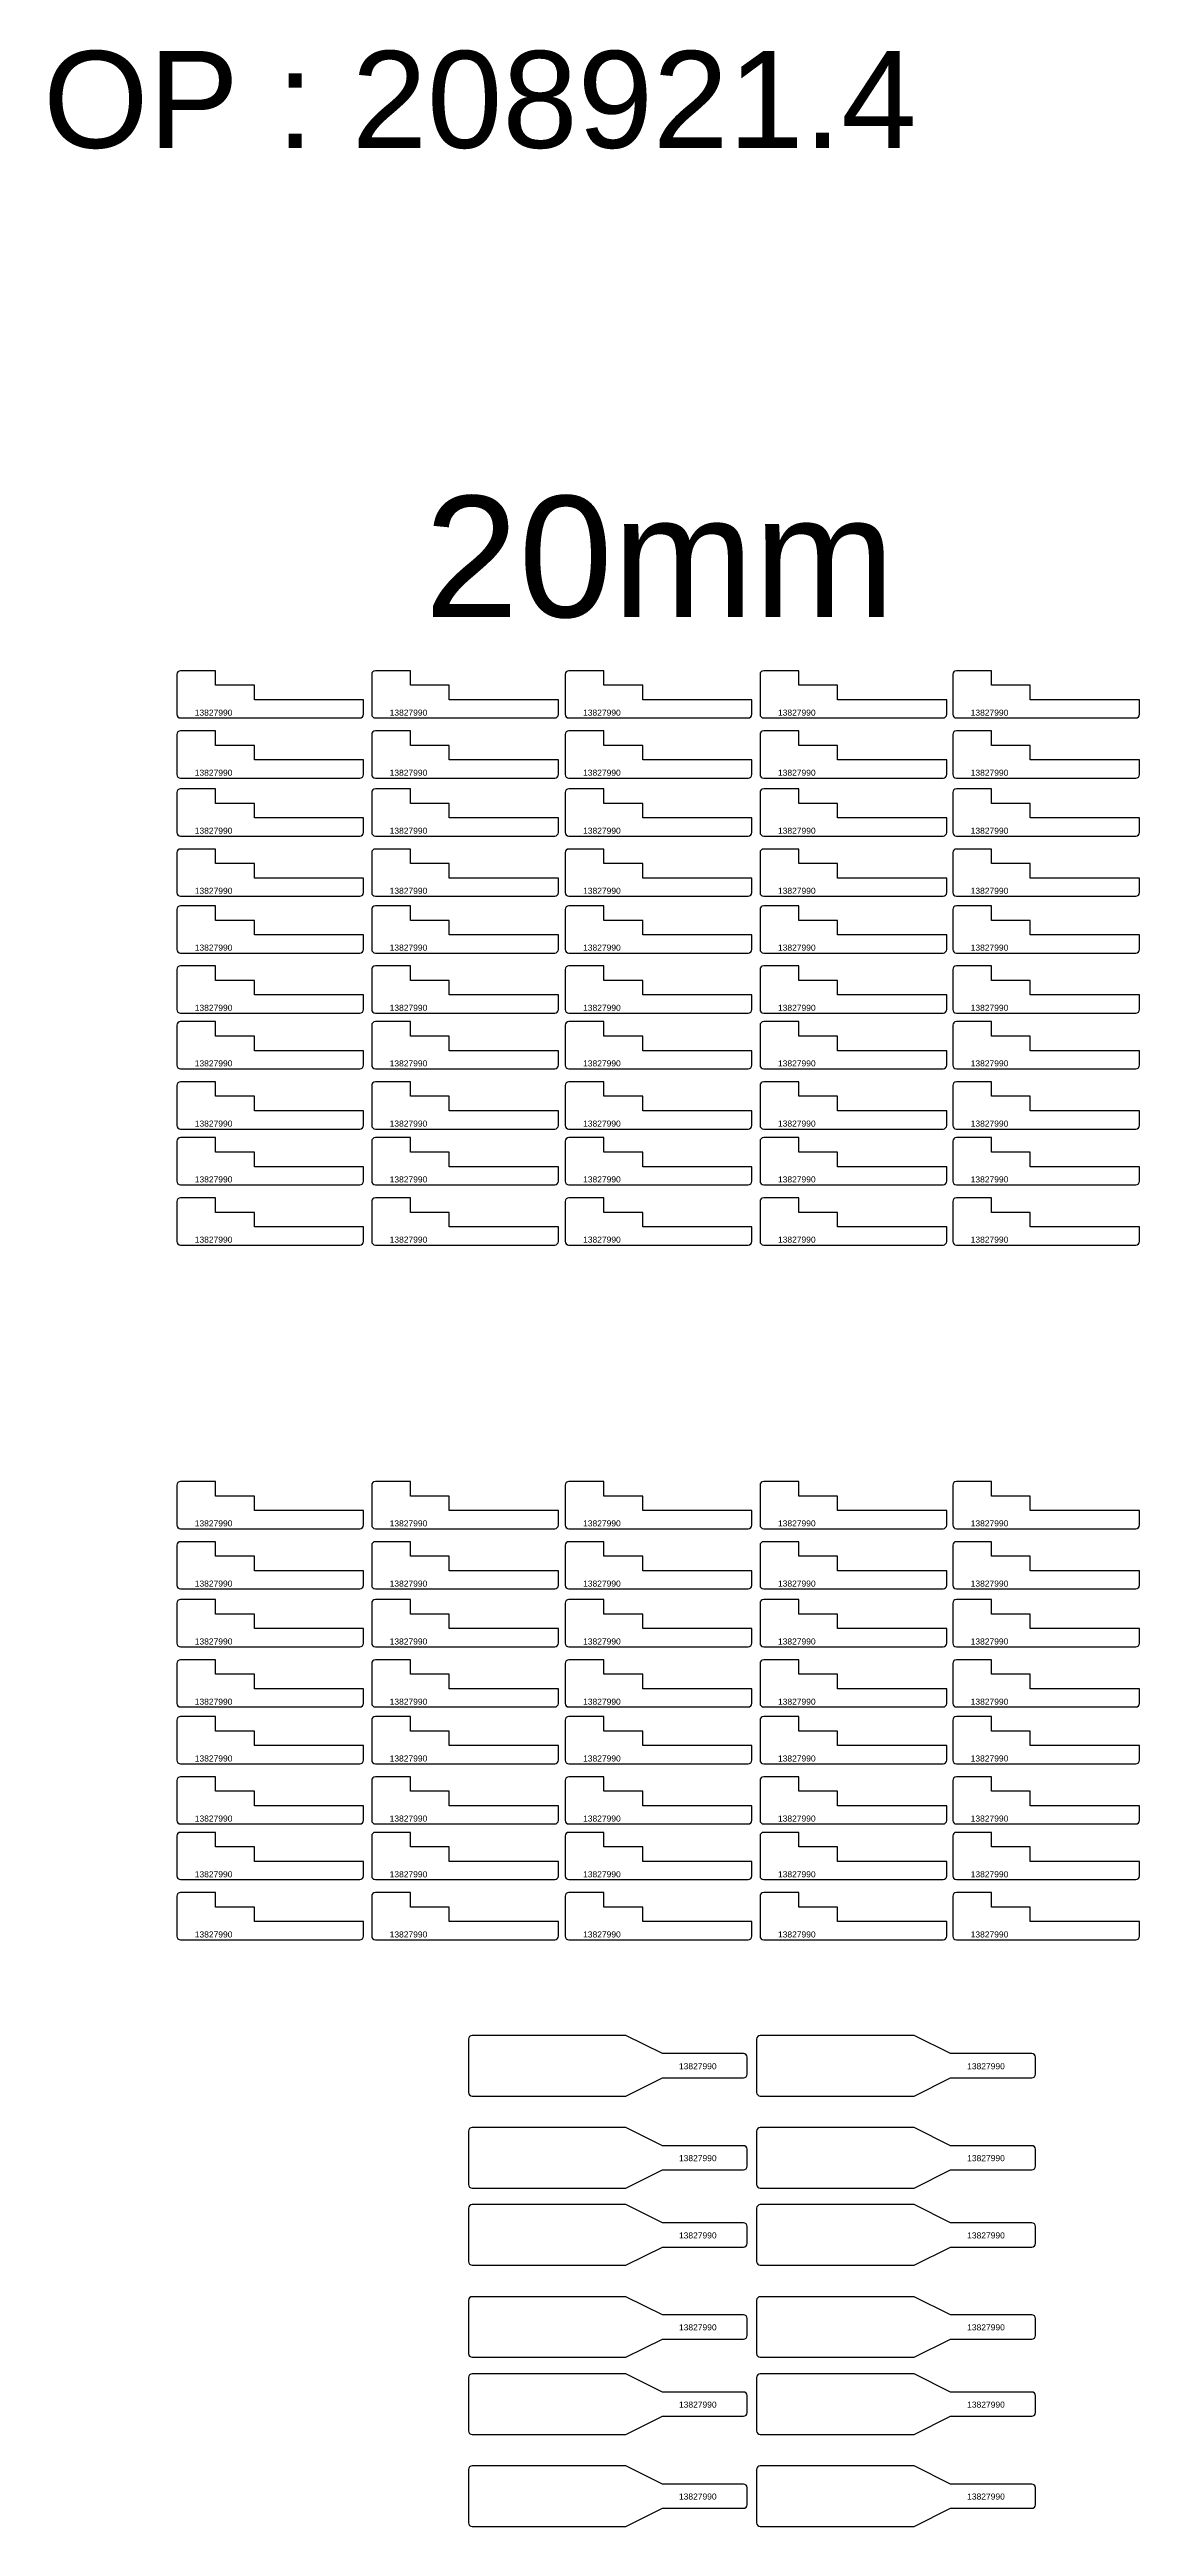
# Model space of a CAD drawing. Header units: millimetres. Extents: x 1349 to 5846, y -1703 to 1001.
# Drawn here: x 3777 to 4676, y -1045 to 1000 of the extents above; entities that cross this region are included whole.
import ezdxf

# ---------------------------------------------------------------- set-up
doc = ezdxf.new("R2010")
doc.units = ezdxf.units.MM
doc.layers.add('Des.', color=7, linetype='Continuous')
doc.layers.add('Texto', color=3, linetype='Continuous')
doc.styles.get("Standard").update_dxf_attribs({"font": 'arial.ttf'})

msp = doc.modelspace()

# ---------------------------------------------------------------- linework, layer by layer
for points in [[(4349.8, -654.2), (4282.8, -654.2), (4252.8, -639.2), (4125.8, -639.2, 0.414214), (4122.8, -642.2), (4122.8, -686.2, 0.414214), (4125.8, -689.2), (4252.8, -689.2), (4282.8, -674.2), (4349.8, -674.2, 0.414214), (4352.8, -671.2), (4352.8, -657.2, 0.414214)], [(4587.6, -654.2), (4520.6, -654.2), (4490.6, -639.2), (4363.6, -639.2, 0.414214), (4360.6, -642.2), (4360.6, -686.2, 0.414214), (4363.6, -689.2), (4490.6, -689.2), (4520.6, -674.2), (4587.6, -674.2, 0.414214), (4590.6, -671.2), (4590.6, -657.2, 0.414214)], [(4349.8, -730.2), (4282.8, -730.2), (4252.8, -715.2), (4125.8, -715.2, 0.414214), (4122.8, -718.2), (4122.8, -762.2, 0.414214), (4125.8, -765.2), (4252.8, -765.2), (4282.8, -750.2), (4349.8, -750.2, 0.414214), (4352.8, -747.2), (4352.8, -733.2, 0.414214)], [(4587.6, -730.2), (4520.6, -730.2), (4490.6, -715.2), (4363.6, -715.2, 0.414214), (4360.6, -718.2), (4360.6, -762.2, 0.414214), (4363.6, -765.2), (4490.6, -765.2), (4520.6, -750.2), (4587.6, -750.2, 0.414214), (4590.6, -747.2), (4590.6, -733.2, 0.414214)], [(4349.8, -793.9), (4282.8, -793.9), (4252.8, -778.9), (4125.8, -778.9, 0.414214), (4122.8, -781.9), (4122.8, -825.9, 0.414214), (4125.8, -828.9), (4252.8, -828.9), (4282.8, -813.9), (4349.8, -813.9, 0.414214), (4352.8, -810.9), (4352.8, -796.9, 0.414214)], [(4587.6, -793.9), (4520.6, -793.9), (4490.6, -778.9), (4363.6, -778.9, 0.414214), (4360.6, -781.9), (4360.6, -825.9, 0.414214), (4363.6, -828.9), (4490.6, -828.9), (4520.6, -813.9), (4587.6, -813.9, 0.414214), (4590.6, -810.9), (4590.6, -796.9, 0.414214)], [(4349.8, -869.9), (4282.8, -869.9), (4252.8, -854.9), (4125.8, -854.9, 0.414214), (4122.8, -857.9), (4122.8, -901.9, 0.414214), (4125.8, -904.9), (4252.8, -904.9), (4282.8, -889.9), (4349.8, -889.9, 0.414214), (4352.8, -886.9), (4352.8, -872.9, 0.414214)], [(4587.6, -869.9), (4520.6, -869.9), (4490.6, -854.9), (4363.6, -854.9, 0.414214), (4360.6, -857.9), (4360.6, -901.9, 0.414214), (4363.6, -904.9), (4490.6, -904.9), (4520.6, -889.9), (4587.6, -889.9, 0.414214), (4590.6, -886.9), (4590.6, -872.9, 0.414214)], [(4349.8, -933.6), (4282.8, -933.6), (4252.8, -918.6), (4125.8, -918.6, 0.414214), (4122.8, -921.6), (4122.8, -965.6, 0.414214), (4125.8, -968.6), (4252.8, -968.6), (4282.8, -953.6), (4349.8, -953.6, 0.414214), (4352.8, -950.6), (4352.8, -936.6, 0.414214)], [(4587.6, -933.6), (4520.6, -933.6), (4490.6, -918.6), (4363.6, -918.6, 0.414214), (4360.6, -921.6), (4360.6, -965.6, 0.414214), (4363.6, -968.6), (4490.6, -968.6), (4520.6, -953.6), (4587.6, -953.6, 0.414214), (4590.6, -950.6), (4590.6, -936.6, 0.414214)], [(4349.8, -1009.6), (4282.8, -1009.6), (4252.8, -994.6), (4125.8, -994.6, 0.414214), (4122.8, -997.6), (4122.8, -1041.6, 0.414214), (4125.8, -1044.6), (4252.8, -1044.6), (4282.8, -1029.6), (4349.8, -1029.6, 0.414214), (4352.8, -1026.6), (4352.8, -1012.6, 0.414214)], [(4587.6, -1009.6), (4520.6, -1009.6), (4490.6, -994.6), (4363.6, -994.6, 0.414214), (4360.6, -997.6), (4360.6, -1041.6, 0.414214), (4363.6, -1044.6), (4490.6, -1044.6), (4520.6, -1029.6), (4587.6, -1029.6, 0.414214), (4590.6, -1026.6), (4590.6, -1012.6, 0.414214)]]:
    msp.add_lwpolyline(points, format="xyb", close=True)
at = {"layer": 'Des.'}
for points in [[(4033.2, 448.6, 0.414214), (4036.2, 451.6), (4036.2, 463.6), (3946.2, 463.6), (3946.2, 475.6), (3914.2, 475.6), (3914.2, 487.6), (3885.2, 487.6, 0.414214), (3882.2, 484.6), (3882.2, 451.6, 0.414214), (3885.2, 448.6)], [(4194, 448.6, 0.414214), (4197, 451.6), (4197, 463.6), (4107, 463.6), (4107, 475.6), (4075, 475.6), (4075, 487.6), (4046, 487.6, 0.414214), (4043, 484.6), (4043, 451.6, 0.414214), (4046, 448.6)], [(4353.6, 448.6, 0.414214), (4356.6, 451.6), (4356.6, 463.6), (4266.6, 463.6), (4266.6, 475.6), (4234.6, 475.6), (4234.6, 487.6), (4205.6, 487.6, 0.414214), (4202.6, 484.6), (4202.6, 451.6, 0.414214), (4205.6, 448.6)], [(4514.4, 448.6, 0.414214), (4517.4, 451.6), (4517.4, 463.6), (4427.4, 463.6), (4427.4, 475.6), (4395.4, 475.6), (4395.4, 487.6), (4366.4, 487.6, 0.414214), (4363.4, 484.6), (4363.4, 451.6, 0.414214), (4366.4, 448.6)], [(4673.4, 448.6, 0.414214), (4676.4, 451.6), (4676.4, 463.6), (4586.4, 463.6), (4586.4, 475.6), (4554.4, 475.6), (4554.4, 487.6), (4525.4, 487.6, 0.414214), (4522.4, 484.6), (4522.4, 451.6, 0.414214), (4525.4, 448.6)], [(4033.2, 398.9, 0.414214), (4036.2, 401.9), (4036.2, 413.9), (3946.2, 413.9), (3946.2, 425.9), (3914.2, 425.9), (3914.2, 437.9), (3885.2, 437.9, 0.414214), (3882.2, 434.9), (3882.2, 401.9, 0.414214), (3885.2, 398.9)], [(4194, 398.9, 0.414214), (4197, 401.9), (4197, 413.9), (4107, 413.9), (4107, 425.9), (4075, 425.9), (4075, 437.9), (4046, 437.9, 0.414214), (4043, 434.9), (4043, 401.9, 0.414214), (4046, 398.9)], [(4353.6, 398.9, 0.414214), (4356.6, 401.9), (4356.6, 413.9), (4266.6, 413.9), (4266.6, 425.9), (4234.6, 425.9), (4234.6, 437.9), (4205.6, 437.9, 0.414214), (4202.6, 434.9), (4202.6, 401.9, 0.414214), (4205.6, 398.9)], [(4514.4, 398.9, 0.414214), (4517.4, 401.9), (4517.4, 413.9), (4427.4, 413.9), (4427.4, 425.9), (4395.4, 425.9), (4395.4, 437.9), (4366.4, 437.9, 0.414214), (4363.4, 434.9), (4363.4, 401.9, 0.414214), (4366.4, 398.9)], [(4673.4, 398.9, 0.414214), (4676.4, 401.9), (4676.4, 413.9), (4586.4, 413.9), (4586.4, 425.9), (4554.4, 425.9), (4554.4, 437.9), (4525.4, 437.9, 0.414214), (4522.4, 434.9), (4522.4, 401.9, 0.414214), (4525.4, 398.9)], [(4033.2, 351.1, 0.414214), (4036.2, 354.1), (4036.2, 366.1), (3946.2, 366.1), (3946.2, 378.1), (3914.2, 378.1), (3914.2, 390.1), (3885.2, 390.1, 0.414214), (3882.2, 387.1), (3882.2, 354.1, 0.414214), (3885.2, 351.1)], [(4194, 351.1, 0.414214), (4197, 354.1), (4197, 366.1), (4107, 366.1), (4107, 378.1), (4075, 378.1), (4075, 390.1), (4046, 390.1, 0.414214), (4043, 387.1), (4043, 354.1, 0.414214), (4046, 351.1)], [(4353.6, 351.1, 0.414214), (4356.6, 354.1), (4356.6, 366.1), (4266.6, 366.1), (4266.6, 378.1), (4234.6, 378.1), (4234.6, 390.1), (4205.6, 390.1, 0.414214), (4202.6, 387.1), (4202.6, 354.1, 0.414214), (4205.6, 351.1)], [(4514.4, 351.1, 0.414214), (4517.4, 354.1), (4517.4, 366.1), (4427.4, 366.1), (4427.4, 378.1), (4395.4, 378.1), (4395.4, 390.1), (4366.4, 390.1, 0.414214), (4363.4, 387.1), (4363.4, 354.1, 0.414214), (4366.4, 351.1)], [(4673.4, 351.1, 0.414214), (4676.4, 354.1), (4676.4, 366.1), (4586.4, 366.1), (4586.4, 378.1), (4554.4, 378.1), (4554.4, 390.1), (4525.4, 390.1, 0.414214), (4522.4, 387.1), (4522.4, 354.1, 0.414214), (4525.4, 351.1)], [(4033.2, 301.4, 0.414214), (4036.2, 304.4), (4036.2, 316.4), (3946.2, 316.4), (3946.2, 328.4), (3914.2, 328.4), (3914.2, 340.4), (3885.2, 340.4, 0.414214), (3882.2, 337.4), (3882.2, 304.4, 0.414214), (3885.2, 301.4)], [(4194, 301.4, 0.414214), (4197, 304.4), (4197, 316.4), (4107, 316.4), (4107, 328.4), (4075, 328.4), (4075, 340.4), (4046, 340.4, 0.414214), (4043, 337.4), (4043, 304.4, 0.414214), (4046, 301.4)], [(4353.6, 301.4, 0.414214), (4356.6, 304.4), (4356.6, 316.4), (4266.6, 316.4), (4266.6, 328.4), (4234.6, 328.4), (4234.6, 340.4), (4205.6, 340.4, 0.414214), (4202.6, 337.4), (4202.6, 304.4, 0.414214), (4205.6, 301.4)], [(4514.4, 301.4, 0.414214), (4517.4, 304.4), (4517.4, 316.4), (4427.4, 316.4), (4427.4, 328.4), (4395.4, 328.4), (4395.4, 340.4), (4366.4, 340.4, 0.414214), (4363.4, 337.4), (4363.4, 304.4, 0.414214), (4366.4, 301.4)], [(4673.4, 301.4, 0.414214), (4676.4, 304.4), (4676.4, 316.4), (4586.4, 316.4), (4586.4, 328.4), (4554.4, 328.4), (4554.4, 340.4), (4525.4, 340.4, 0.414214), (4522.4, 337.4), (4522.4, 304.4, 0.414214), (4525.4, 301.4)], [(4033.2, 254.5, 0.414214), (4036.2, 257.5), (4036.2, 269.5), (3946.2, 269.5), (3946.2, 281.5), (3914.2, 281.5), (3914.2, 293.5), (3885.2, 293.5, 0.414214), (3882.2, 290.5), (3882.2, 257.5, 0.414214), (3885.2, 254.5)], [(4194, 254.5, 0.414214), (4197, 257.5), (4197, 269.5), (4107, 269.5), (4107, 281.5), (4075, 281.5), (4075, 293.5), (4046, 293.5, 0.414214), (4043, 290.5), (4043, 257.5, 0.414214), (4046, 254.5)], [(4353.6, 254.5, 0.414214), (4356.6, 257.5), (4356.6, 269.5), (4266.6, 269.5), (4266.6, 281.5), (4234.6, 281.5), (4234.6, 293.5), (4205.6, 293.5, 0.414214), (4202.6, 290.5), (4202.6, 257.5, 0.414214), (4205.6, 254.5)], [(4514.4, 254.5, 0.414214), (4517.4, 257.5), (4517.4, 269.5), (4427.4, 269.5), (4427.4, 281.5), (4395.4, 281.5), (4395.4, 293.5), (4366.4, 293.5, 0.414214), (4363.4, 290.5), (4363.4, 257.5, 0.414214), (4366.4, 254.5)], [(4673.4, 254.5, 0.414214), (4676.4, 257.5), (4676.4, 269.5), (4586.4, 269.5), (4586.4, 281.5), (4554.4, 281.5), (4554.4, 293.5), (4525.4, 293.5, 0.414214), (4522.4, 290.5), (4522.4, 257.5, 0.414214), (4525.4, 254.5)], [(4033.2, 204.9, 0.414214), (4036.2, 207.9), (4036.2, 219.9), (3946.2, 219.9), (3946.2, 231.9), (3914.2, 231.9), (3914.2, 243.9), (3885.2, 243.9, 0.414214), (3882.2, 240.9), (3882.2, 207.9, 0.414214), (3885.2, 204.9)], [(4194, 204.9, 0.414214), (4197, 207.9), (4197, 219.9), (4107, 219.9), (4107, 231.9), (4075, 231.9), (4075, 243.9), (4046, 243.9, 0.414214), (4043, 240.9), (4043, 207.9, 0.414214), (4046, 204.9)], [(4353.6, 204.9, 0.414214), (4356.6, 207.9), (4356.6, 219.9), (4266.6, 219.9), (4266.6, 231.9), (4234.6, 231.9), (4234.6, 243.9), (4205.6, 243.9, 0.414214), (4202.6, 240.9), (4202.6, 207.9, 0.414214), (4205.6, 204.9)], [(4514.4, 204.9, 0.414214), (4517.4, 207.9), (4517.4, 219.9), (4427.4, 219.9), (4427.4, 231.9), (4395.4, 231.9), (4395.4, 243.9), (4366.4, 243.9, 0.414214), (4363.4, 240.9), (4363.4, 207.9, 0.414214), (4366.4, 204.9)], [(4673.4, 204.9, 0.414214), (4676.4, 207.9), (4676.4, 219.9), (4586.4, 219.9), (4586.4, 231.9), (4554.4, 231.9), (4554.4, 243.9), (4525.4, 243.9, 0.414214), (4522.4, 240.9), (4522.4, 207.9, 0.414214), (4525.4, 204.9)], [(4033.2, 158.9, 0.414214), (4036.2, 161.9), (4036.2, 173.9), (3946.2, 173.9), (3946.2, 185.9), (3914.2, 185.9), (3914.2, 197.9), (3885.2, 197.9, 0.414214), (3882.2, 194.9), (3882.2, 161.9, 0.414214), (3885.2, 158.9)], [(4194, 158.9, 0.414214), (4197, 161.9), (4197, 173.9), (4107, 173.9), (4107, 185.9), (4075, 185.9), (4075, 197.9), (4046, 197.9, 0.414214), (4043, 194.9), (4043, 161.9, 0.414214), (4046, 158.9)], [(4353.6, 158.9, 0.414214), (4356.6, 161.9), (4356.6, 173.9), (4266.6, 173.9), (4266.6, 185.9), (4234.6, 185.9), (4234.6, 197.9), (4205.6, 197.9, 0.414214), (4202.6, 194.9), (4202.6, 161.9, 0.414214), (4205.6, 158.9)], [(4514.4, 158.9, 0.414214), (4517.4, 161.9), (4517.4, 173.9), (4427.4, 173.9), (4427.4, 185.9), (4395.4, 185.9), (4395.4, 197.9), (4366.4, 197.9, 0.414214), (4363.4, 194.9), (4363.4, 161.9, 0.414214), (4366.4, 158.9)], [(4673.4, 158.9, 0.414214), (4676.4, 161.9), (4676.4, 173.9), (4586.4, 173.9), (4586.4, 185.9), (4554.4, 185.9), (4554.4, 197.9), (4525.4, 197.9, 0.414214), (4522.4, 194.9), (4522.4, 161.9, 0.414214), (4525.4, 158.9)], [(4033.2, 109.2, 0.414214), (4036.2, 112.2), (4036.2, 124.2), (3946.2, 124.2), (3946.2, 136.2), (3914.2, 136.2), (3914.2, 148.2), (3885.2, 148.2, 0.414214), (3882.2, 145.2), (3882.2, 112.2, 0.414214), (3885.2, 109.2)], [(4194, 109.2, 0.414214), (4197, 112.2), (4197, 124.2), (4107, 124.2), (4107, 136.2), (4075, 136.2), (4075, 148.2), (4046, 148.2, 0.414214), (4043, 145.2), (4043, 112.2, 0.414214), (4046, 109.2)], [(4353.6, 109.2, 0.414214), (4356.6, 112.2), (4356.6, 124.2), (4266.6, 124.2), (4266.6, 136.2), (4234.6, 136.2), (4234.6, 148.2), (4205.6, 148.2, 0.414214), (4202.6, 145.2), (4202.6, 112.2, 0.414214), (4205.6, 109.2)], [(4514.4, 109.2, 0.414214), (4517.4, 112.2), (4517.4, 124.2), (4427.4, 124.2), (4427.4, 136.2), (4395.4, 136.2), (4395.4, 148.2), (4366.4, 148.2, 0.414214), (4363.4, 145.2), (4363.4, 112.2, 0.414214), (4366.4, 109.2)], [(4673.4, 109.2, 0.414214), (4676.4, 112.2), (4676.4, 124.2), (4586.4, 124.2), (4586.4, 136.2), (4554.4, 136.2), (4554.4, 148.2), (4525.4, 148.2, 0.414214), (4522.4, 145.2), (4522.4, 112.2, 0.414214), (4525.4, 109.2)], [(4033.2, 63.1, 0.414214), (4036.2, 66.1), (4036.2, 78.1), (3946.2, 78.1), (3946.2, 90.1), (3914.2, 90.1), (3914.2, 102.1), (3885.2, 102.1, 0.414214), (3882.2, 99.1), (3882.2, 66.1, 0.414214), (3885.2, 63.1)], [(4194, 63.1, 0.414214), (4197, 66.1), (4197, 78.1), (4107, 78.1), (4107, 90.1), (4075, 90.1), (4075, 102.1), (4046, 102.1, 0.414214), (4043, 99.1), (4043, 66.1, 0.414214), (4046, 63.1)], [(4353.6, 63.1, 0.414214), (4356.6, 66.1), (4356.6, 78.1), (4266.6, 78.1), (4266.6, 90.1), (4234.6, 90.1), (4234.6, 102.1), (4205.6, 102.1, 0.414214), (4202.6, 99.1), (4202.6, 66.1, 0.414214), (4205.6, 63.1)], [(4514.4, 63.1, 0.414214), (4517.4, 66.1), (4517.4, 78.1), (4427.4, 78.1), (4427.4, 90.1), (4395.4, 90.1), (4395.4, 102.1), (4366.4, 102.1, 0.414214), (4363.4, 99.1), (4363.4, 66.1, 0.414214), (4366.4, 63.1)], [(4673.4, 63.1, 0.414214), (4676.4, 66.1), (4676.4, 78.1), (4586.4, 78.1), (4586.4, 90.1), (4554.4, 90.1), (4554.4, 102.1), (4525.4, 102.1, 0.414214), (4522.4, 99.1), (4522.4, 66.1, 0.414214), (4525.4, 63.1)], [(4033.2, 13.4, 0.414214), (4036.2, 16.4), (4036.2, 28.4), (3946.2, 28.4), (3946.2, 40.4), (3914.2, 40.4), (3914.2, 52.4), (3885.2, 52.4, 0.414214), (3882.2, 49.4), (3882.2, 16.4, 0.414214), (3885.2, 13.4)], [(4194, 13.4, 0.414214), (4197, 16.4), (4197, 28.4), (4107, 28.4), (4107, 40.4), (4075, 40.4), (4075, 52.4), (4046, 52.4, 0.414214), (4043, 49.4), (4043, 16.4, 0.414214), (4046, 13.4)], [(4353.6, 13.4, 0.414214), (4356.6, 16.4), (4356.6, 28.4), (4266.6, 28.4), (4266.6, 40.4), (4234.6, 40.4), (4234.6, 52.4), (4205.6, 52.4, 0.414214), (4202.6, 49.4), (4202.6, 16.4, 0.414214), (4205.6, 13.4)], [(4514.4, 13.4, 0.414214), (4517.4, 16.4), (4517.4, 28.4), (4427.4, 28.4), (4427.4, 40.4), (4395.4, 40.4), (4395.4, 52.4), (4366.4, 52.4, 0.414214), (4363.4, 49.4), (4363.4, 16.4, 0.414214), (4366.4, 13.4)], [(4673.4, 13.4, 0.414214), (4676.4, 16.4), (4676.4, 28.4), (4586.4, 28.4), (4586.4, 40.4), (4554.4, 40.4), (4554.4, 52.4), (4525.4, 52.4, 0.414214), (4522.4, 49.4), (4522.4, 16.4, 0.414214), (4525.4, 13.4)], [(4033.2, -220.8, 0.414214), (4036.2, -217.8), (4036.2, -205.8), (3946.2, -205.8), (3946.2, -193.8), (3914.2, -193.8), (3914.2, -181.8), (3885.2, -181.8, 0.414214), (3882.2, -184.8), (3882.2, -217.8, 0.414214), (3885.2, -220.8)], [(4194, -220.8, 0.414214), (4197, -217.8), (4197, -205.8), (4107, -205.8), (4107, -193.8), (4075, -193.8), (4075, -181.8), (4046, -181.8, 0.414214), (4043, -184.8), (4043, -217.8, 0.414214), (4046, -220.8)], [(4353.6, -220.8, 0.414214), (4356.6, -217.8), (4356.6, -205.8), (4266.6, -205.8), (4266.6, -193.8), (4234.6, -193.8), (4234.6, -181.8), (4205.6, -181.8, 0.414214), (4202.6, -184.8), (4202.6, -217.8, 0.414214), (4205.6, -220.8)], [(4514.4, -220.8, 0.414214), (4517.4, -217.8), (4517.4, -205.8), (4427.4, -205.8), (4427.4, -193.8), (4395.4, -193.8), (4395.4, -181.8), (4366.4, -181.8, 0.414214), (4363.4, -184.8), (4363.4, -217.8, 0.414214), (4366.4, -220.8)], [(4673.4, -220.8, 0.414214), (4676.4, -217.8), (4676.4, -205.8), (4586.4, -205.8), (4586.4, -193.8), (4554.4, -193.8), (4554.4, -181.8), (4525.4, -181.8, 0.414214), (4522.4, -184.8), (4522.4, -217.8, 0.414214), (4525.4, -220.8)], [(4033.2, -270.5, 0.414214), (4036.2, -267.5), (4036.2, -255.5), (3946.2, -255.5), (3946.2, -243.5), (3914.2, -243.5), (3914.2, -231.5), (3885.2, -231.5, 0.414214), (3882.2, -234.5), (3882.2, -267.5, 0.414214), (3885.2, -270.5)], [(4194, -270.5, 0.414214), (4197, -267.5), (4197, -255.5), (4107, -255.5), (4107, -243.5), (4075, -243.5), (4075, -231.5), (4046, -231.5, 0.414214), (4043, -234.5), (4043, -267.5, 0.414214), (4046, -270.5)], [(4353.6, -270.5, 0.414214), (4356.6, -267.5), (4356.6, -255.5), (4266.6, -255.5), (4266.6, -243.5), (4234.6, -243.5), (4234.6, -231.5), (4205.6, -231.5, 0.414214), (4202.6, -234.5), (4202.6, -267.5, 0.414214), (4205.6, -270.5)], [(4514.4, -270.5, 0.414214), (4517.4, -267.5), (4517.4, -255.5), (4427.4, -255.5), (4427.4, -243.5), (4395.4, -243.5), (4395.4, -231.5), (4366.4, -231.5, 0.414214), (4363.4, -234.5), (4363.4, -267.5, 0.414214), (4366.4, -270.5)], [(4673.4, -270.5, 0.414214), (4676.4, -267.5), (4676.4, -255.5), (4586.4, -255.5), (4586.4, -243.5), (4554.4, -243.5), (4554.4, -231.5), (4525.4, -231.5, 0.414214), (4522.4, -234.5), (4522.4, -267.5, 0.414214), (4525.4, -270.5)], [(4033.2, -318.3, 0.414214), (4036.2, -315.3), (4036.2, -303.3), (3946.2, -303.3), (3946.2, -291.3), (3914.2, -291.3), (3914.2, -279.3), (3885.2, -279.3, 0.414214), (3882.2, -282.3), (3882.2, -315.3, 0.414214), (3885.2, -318.3)], [(4194, -318.3, 0.414214), (4197, -315.3), (4197, -303.3), (4107, -303.3), (4107, -291.3), (4075, -291.3), (4075, -279.3), (4046, -279.3, 0.414214), (4043, -282.3), (4043, -315.3, 0.414214), (4046, -318.3)], [(4353.6, -318.3, 0.414214), (4356.6, -315.3), (4356.6, -303.3), (4266.6, -303.3), (4266.6, -291.3), (4234.6, -291.3), (4234.6, -279.3), (4205.6, -279.3, 0.414214), (4202.6, -282.3), (4202.6, -315.3, 0.414214), (4205.6, -318.3)], [(4514.4, -318.3, 0.414214), (4517.4, -315.3), (4517.4, -303.3), (4427.4, -303.3), (4427.4, -291.3), (4395.4, -291.3), (4395.4, -279.3), (4366.4, -279.3, 0.414214), (4363.4, -282.3), (4363.4, -315.3, 0.414214), (4366.4, -318.3)], [(4673.4, -318.3, 0.414214), (4676.4, -315.3), (4676.4, -303.3), (4586.4, -303.3), (4586.4, -291.3), (4554.4, -291.3), (4554.4, -279.3), (4525.4, -279.3, 0.414214), (4522.4, -282.3), (4522.4, -315.3, 0.414214), (4525.4, -318.3)], [(4033.2, -368, 0.414214), (4036.2, -365), (4036.2, -353), (3946.2, -353), (3946.2, -341), (3914.2, -341), (3914.2, -329), (3885.2, -329, 0.414214), (3882.2, -332), (3882.2, -365, 0.414214), (3885.2, -368)], [(4194, -368, 0.414214), (4197, -365), (4197, -353), (4107, -353), (4107, -341), (4075, -341), (4075, -329), (4046, -329, 0.414214), (4043, -332), (4043, -365, 0.414214), (4046, -368)], [(4353.6, -368, 0.414214), (4356.6, -365), (4356.6, -353), (4266.6, -353), (4266.6, -341), (4234.6, -341), (4234.6, -329), (4205.6, -329, 0.414214), (4202.6, -332), (4202.6, -365, 0.414214), (4205.6, -368)], [(4514.4, -368, 0.414214), (4517.4, -365), (4517.4, -353), (4427.4, -353), (4427.4, -341), (4395.4, -341), (4395.4, -329), (4366.4, -329, 0.414214), (4363.4, -332), (4363.4, -365, 0.414214), (4366.4, -368)], [(4673.4, -368, 0.414214), (4676.4, -365), (4676.4, -353), (4586.4, -353), (4586.4, -341), (4554.4, -341), (4554.4, -329), (4525.4, -329, 0.414214), (4522.4, -332), (4522.4, -365, 0.414214), (4525.4, -368)], [(4033.2, -414.9, 0.414214), (4036.2, -411.9), (4036.2, -399.9), (3946.2, -399.9), (3946.2, -387.9), (3914.2, -387.9), (3914.2, -375.9), (3885.2, -375.9, 0.414214), (3882.2, -378.9), (3882.2, -411.9, 0.414214), (3885.2, -414.9)], [(4194, -414.9, 0.414214), (4197, -411.9), (4197, -399.9), (4107, -399.9), (4107, -387.9), (4075, -387.9), (4075, -375.9), (4046, -375.9, 0.414214), (4043, -378.9), (4043, -411.9, 0.414214), (4046, -414.9)], [(4353.6, -414.9, 0.414214), (4356.6, -411.9), (4356.6, -399.9), (4266.6, -399.9), (4266.6, -387.9), (4234.6, -387.9), (4234.6, -375.9), (4205.6, -375.9, 0.414214), (4202.6, -378.9), (4202.6, -411.9, 0.414214), (4205.6, -414.9)], [(4514.4, -414.9, 0.414214), (4517.4, -411.9), (4517.4, -399.9), (4427.4, -399.9), (4427.4, -387.9), (4395.4, -387.9), (4395.4, -375.9), (4366.4, -375.9, 0.414214), (4363.4, -378.9), (4363.4, -411.9, 0.414214), (4366.4, -414.9)], [(4673.4, -414.9, 0.414214), (4676.4, -411.9), (4676.4, -399.9), (4586.4, -399.9), (4586.4, -387.9), (4554.4, -387.9), (4554.4, -375.9), (4525.4, -375.9, 0.414214), (4522.4, -378.9), (4522.4, -411.9, 0.414214), (4525.4, -414.9)], [(4033.2, -464.6, 0.414214), (4036.2, -461.6), (4036.2, -449.6), (3946.2, -449.6), (3946.2, -437.6), (3914.2, -437.6), (3914.2, -425.6), (3885.2, -425.6, 0.414214), (3882.2, -428.6), (3882.2, -461.6, 0.414214), (3885.2, -464.6)], [(4194, -464.6, 0.414214), (4197, -461.6), (4197, -449.6), (4107, -449.6), (4107, -437.6), (4075, -437.6), (4075, -425.6), (4046, -425.6, 0.414214), (4043, -428.6), (4043, -461.6, 0.414214), (4046, -464.6)], [(4353.6, -464.6, 0.414214), (4356.6, -461.6), (4356.6, -449.6), (4266.6, -449.6), (4266.6, -437.6), (4234.6, -437.6), (4234.6, -425.6), (4205.6, -425.6, 0.414214), (4202.6, -428.6), (4202.6, -461.6, 0.414214), (4205.6, -464.6)], [(4514.4, -464.6, 0.414214), (4517.4, -461.6), (4517.4, -449.6), (4427.4, -449.6), (4427.4, -437.6), (4395.4, -437.6), (4395.4, -425.6), (4366.4, -425.6, 0.414214), (4363.4, -428.6), (4363.4, -461.6, 0.414214), (4366.4, -464.6)], [(4673.4, -464.6, 0.414214), (4676.4, -461.6), (4676.4, -449.6), (4586.4, -449.6), (4586.4, -437.6), (4554.4, -437.6), (4554.4, -425.6), (4525.4, -425.6, 0.414214), (4522.4, -428.6), (4522.4, -461.6, 0.414214), (4525.4, -464.6)], [(4033.2, -510.5, 0.414214), (4036.2, -507.5), (4036.2, -495.5), (3946.2, -495.5), (3946.2, -483.5), (3914.2, -483.5), (3914.2, -471.5), (3885.2, -471.5, 0.414214), (3882.2, -474.5), (3882.2, -507.5, 0.414214), (3885.2, -510.5)], [(4194, -510.5, 0.414214), (4197, -507.5), (4197, -495.5), (4107, -495.5), (4107, -483.5), (4075, -483.5), (4075, -471.5), (4046, -471.5, 0.414214), (4043, -474.5), (4043, -507.5, 0.414214), (4046, -510.5)], [(4353.6, -510.5, 0.414214), (4356.6, -507.5), (4356.6, -495.5), (4266.6, -495.5), (4266.6, -483.5), (4234.6, -483.5), (4234.6, -471.5), (4205.6, -471.5, 0.414214), (4202.6, -474.5), (4202.6, -507.5, 0.414214), (4205.6, -510.5)], [(4514.4, -510.5, 0.414214), (4517.4, -507.5), (4517.4, -495.5), (4427.4, -495.5), (4427.4, -483.5), (4395.4, -483.5), (4395.4, -471.5), (4366.4, -471.5, 0.414214), (4363.4, -474.5), (4363.4, -507.5, 0.414214), (4366.4, -510.5)], [(4673.4, -510.5, 0.414214), (4676.4, -507.5), (4676.4, -495.5), (4586.4, -495.5), (4586.4, -483.5), (4554.4, -483.5), (4554.4, -471.5), (4525.4, -471.5, 0.414214), (4522.4, -474.5), (4522.4, -507.5, 0.414214), (4525.4, -510.5)], [(4033.2, -560.2, 0.414214), (4036.2, -557.2), (4036.2, -545.2), (3946.2, -545.2), (3946.2, -533.2), (3914.2, -533.2), (3914.2, -521.2), (3885.2, -521.2, 0.414214), (3882.2, -524.2), (3882.2, -557.2, 0.414214), (3885.2, -560.2)], [(4194, -560.2, 0.414214), (4197, -557.2), (4197, -545.2), (4107, -545.2), (4107, -533.2), (4075, -533.2), (4075, -521.2), (4046, -521.2, 0.414214), (4043, -524.2), (4043, -557.2, 0.414214), (4046, -560.2)], [(4353.6, -560.2, 0.414214), (4356.6, -557.2), (4356.6, -545.2), (4266.6, -545.2), (4266.6, -533.2), (4234.6, -533.2), (4234.6, -521.2), (4205.6, -521.2, 0.414214), (4202.6, -524.2), (4202.6, -557.2, 0.414214), (4205.6, -560.2)], [(4514.4, -560.2, 0.414214), (4517.4, -557.2), (4517.4, -545.2), (4427.4, -545.2), (4427.4, -533.2), (4395.4, -533.2), (4395.4, -521.2), (4366.4, -521.2, 0.414214), (4363.4, -524.2), (4363.4, -557.2, 0.414214), (4366.4, -560.2)], [(4673.4, -560.2, 0.414214), (4676.4, -557.2), (4676.4, -545.2), (4586.4, -545.2), (4586.4, -533.2), (4554.4, -533.2), (4554.4, -521.2), (4525.4, -521.2, 0.414214), (4522.4, -524.2), (4522.4, -557.2, 0.414214), (4525.4, -560.2)]]:
    msp.add_lwpolyline(points, format="xyb", close=True, dxfattribs=at)

# ---------------------------------------------------------------- texts
at = {"attachment_point": 1}
for s, width, insert, char_height in [('OP : 208921.4', 1489.974, (3771.9, 999.3), 80), ('20mm', 247.848, (4086.5, 631.9), 100)]:
    msp.add_mtext_dynamic_manual_height_columns(s, width=width, gutter_width=12.5, heights=[0], dxfattribs=dict(at, insert=insert, char_height=char_height))
at = {"layer": 'Texto', "char_height": 5, "attachment_point": 1}
for insert in [(3897, 455.5), (4057.8, 455.5), (4217.4, 455.5), (4378.2, 455.5), (4537.2, 455.5), (3897, 405.9), (4057.8, 405.9), (4217.4, 405.9), (4378.2, 405.9), (4537.2, 405.9), (3897, 358), (4057.8, 358), (4217.4, 358), (4378.2, 358), (4537.2, 358), (3897, 308.4), (4057.8, 308.4), (4217.4, 308.4), (4378.2, 308.4), (4537.2, 308.4), (3897, 261.5), (4057.8, 261.5), (4217.4, 261.5), (4378.2, 261.5), (4537.2, 261.5), (3897, 211.8), (4057.8, 211.8), (4217.4, 211.8), (4378.2, 211.8), (4537.2, 211.8), (3897, 165.9), (4057.8, 165.9), (4217.4, 165.9), (4378.2, 165.9), (4537.2, 165.9), (3897, 116.2), (4057.8, 116.2), (4217.4, 116.2), (4378.2, 116.2), (4537.2, 116.2), (3897, 70.1), (4057.8, 70.1), (4217.4, 70.1), (4378.2, 70.1), (4537.2, 70.1), (3897, 20.4), (4057.8, 20.4), (4217.4, 20.4), (4378.2, 20.4), (4537.2, 20.4), (3897, -213.9), (4057.8, -213.9), (4217.4, -213.9), (4378.2, -213.9), (4537.2, -213.9), (3897, -263.6), (4057.8, -263.6), (4217.4, -263.6), (4378.2, -263.6), (4537.2, -263.6), (3897, -311.4), (4057.8, -311.4), (4217.4, -311.4), (4378.2, -311.4), (4537.2, -311.4), (3897, -361.1), (4057.8, -361.1), (4217.4, -361.1), (4378.2, -361.1), (4537.2, -361.1), (3897, -408), (4057.8, -408), (4217.4, -408), (4378.2, -408), (4537.2, -408), (3897, -457.6), (4057.8, -457.6), (4217.4, -457.6), (4378.2, -457.6), (4537.2, -457.6), (3897, -503.6), (4057.8, -503.6), (4217.4, -503.6), (4378.2, -503.6), (4537.2, -503.6), (3897, -553.3), (4057.8, -553.3), (4217.4, -553.3), (4378.2, -553.3), (4537.2, -553.3), (4296.5, -662.1), (4534.3, -662.1), (4296.5, -738), (4534.3, -738), (4296.5, -801.8), (4534.3, -801.8), (4296.5, -877.7), (4534.3, -877.7), (4296.5, -941.5), (4534.3, -941.5), (4296.5, -1017.4), (4534.3, -1017.4)]:
    msp.add_mtext_dynamic_manual_height_columns('13827990', width=114.282, gutter_width=12.5, heights=[0], dxfattribs=dict(at, insert=insert))

doc.saveas('drawing.dxf')
